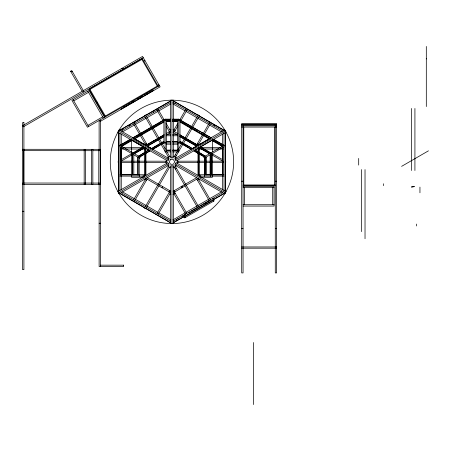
<?xml version="1.0" encoding="UTF-8"?>
<svg xmlns="http://www.w3.org/2000/svg" width="451" height="451" viewBox="0 0 451 451"><rect width="100%" height="100%" fill="white"/><g stroke="black" fill="none" stroke-linecap="round" stroke-linejoin="round"><path stroke-width="0.68" d="M22.55 150.662L22.55 149.298L23.779 149.298L23.779 184.403L22.55 184.403L22.556 183.033M210.324 174.887L210.324 176.115L210.324 154.67M426.308 58.951L426.308 58.607M118.472 191.173L118.545 162.439M118.545 161.035L118.624 130.897A61.674 61.674 0 0 0 171.566 223.549A61.674 61.674 0 0 0 225.68 131.579A61.674 61.674 0 0 0 118.979 130.3M139.336 158.002L139.951 156.937M174.932 103.465L175.614 102.287M133.592 199.849L145.932 178.478M177.779 123.315L173.319 131.032L178.044 133.761M179.492 120.349L185.66 109.661M185.806 109.745L186.488 108.567M134.776 200.532L147.111 179.16M174.503 131.715L177.931 125.778M181.014 120.434L186.844 110.343M166.808 160.094L165.782 161.875L166.808 163.662M167.817 158.346L168.866 156.525L170.974 156.525M145.335 206.626L168.668 166.21M174.063 156.863L176.865 152.01M177.547 150.826L184.228 139.258M184.865 138.158L190.886 127.723M191.483 126.697L197.403 116.443M146.513 207.308L169.852 166.881M175.242 157.546L191.968 128.586M192.662 127.379L198.581 117.125M162.044 187.779L162.726 186.601M176.082 165.444L175.05 167.231L172.947 167.231M177.108 163.662L178.139 161.875L177.091 160.054M169.007 191.799L169.689 190.615M157.072 213.408L169.413 192.036M196.805 144.591L202.629 134.499M203.316 133.31L209.146 123.219M209.292 123.303L209.974 122.125M158.256 214.09L170.596 192.718L158.555 185.761M197.983 145.273L203.469 135.774M204.495 133.992L210.324 123.901M213.96 125.998L214.642 124.82M211.124 137.848L180.005 120.124L172.66 120.124M211.688 137.521L206.8 140.464M184.239 215.296L185.406 214.625M204.483 203.587L205.65 202.916M206.817 202.24L207.984 201.563M209.151 200.887L210.318 200.21M401.599 166.363L428.45 150.831M82.167 91.299L70.576 71.224L71.754 70.542L83.345 90.617M143.238 57.615L23.345 126.832L22.663 125.654L142.555 56.431L160.111 86.84L100.629 121.184L99.947 120M142.144 58.444L88.977 89.14L105.083 117.034M89.952 89.399L141.879 59.419M73.784 100.866L88.543 92.342M143.773 61.268L144.951 60.586M96.723 102.557L97.343 102.197M87.928 125.367L102.687 116.843M157.737 85.453L158.915 84.771M105.342 116.059L157.269 86.079M159.428 85.656L87.426 127.227L71.918 100.364L89.039 90.482L104.547 117.345M123.647 106.712L124.826 106.03M126.009 105.348L127.188 104.666M128.372 103.984L129.55 103.302M131.32 102.281L134.274 100.573M136.929 99.04L138.113 98.357M139.883 97.337L142.837 95.635M144.016 94.952L145.199 94.27M146.378 93.588L147.556 92.906M148.74 92.224L149.918 91.542M121.623 108.663L122.807 107.986M123.986 107.304L125.169 106.622M126.348 105.94L127.532 105.258M131.664 102.873L132.842 102.191M137.273 99.632L140.813 97.585M147.308 93.836L148.492 93.154M149.67 92.472L150.854 91.79M120.958 109.289L151.824 91.468M144.489 115.659L145.667 114.977M170.743 222.873L118.528 192.724L118.528 131.027L170.743 100.877M121.088 131.123L170.766 102.439M122.413 131.929L134.573 124.91M135.306 124.487L146.316 118.128M147.049 117.705L158.059 111.352M158.791 110.929L170.799 103.995M119.836 145.323L130.367 139.246L131.647 140.103L121.223 146.124M170.596 119.149L165.139 119.149L132.746 137.854L134.725 139.083M120.051 145.447L130.469 139.432M132.898 138.029L163.916 120.124L170.563 120.124M121.595 145.662L131.54 139.923L142.939 146.507L131.602 139.99M133.964 138.525L135.165 137.831M136.36 137.138L160.917 122.96M162.118 122.272L163.313 121.578M134.071 138.705L163.916 121.477M121.702 146.434L132.228 140.357M134.686 138.936L163.916 122.063M144.281 144.653L146.428 143.412M169.807 129.916L170.884 129.296M157.675 138.496L145.932 145.273L140.447 135.774M158.853 137.814L164.136 134.764M166.481 133.411L170.596 131.032L166.137 123.315M121.116 159.755L143.559 146.863L144.839 147.725L134.415 153.74M163.916 135.052L145.932 145.431L134.02 138.553M133.242 153.064L143.666 147.049M145.989 145.464L163.916 135.356M121.116 161.176L132.605 154.541M134.421 153.492L144.737 147.539L148.323 149.614M147.748 145.803L163.482 136.715M167.101 134.624L170.822 132.476M147.263 146.321L163.916 136.709M163.916 141.338L151.378 148.576L147.765 146.49M151.48 148.757L163.916 141.58M149.54 150.989L139.804 156.852L150.228 150.837M153.148 148.903L159.13 145.453M160.325 144.76L163.916 142.691M170.563 142.933L163.916 142.933L152.652 149.433L146.079 145.639M167.8 158.098L168.99 157.416M192.566 148.559L196.151 146.49M197.944 145.453L209.298 138.897M191.861 149.089L197.837 145.639L180.005 135.356M199.032 144.951L203.215 142.533M204.41 141.845L205.605 141.152M118.528 192.724L168.505 163.871M175.411 159.88L225.393 131.027L173.173 100.877M200.391 146.879L212.353 139.94M174.932 166.34L176.121 165.652M175.292 169.012L176.471 168.33M224.265 145.216L203.807 157.033L204.416 158.092L224.119 146.716M173.094 191.275L196.619 177.688M185.062 185.936L173.319 192.718L185.66 214.09M185.942 185.429L198.333 178.275M173.032 194.454L175.185 193.214M197.487 180.338L199.635 179.098M172.846 219.913L185.276 212.737M186.015 212.308L197.019 205.955M197.752 205.532L208.762 199.179M209.495 198.75L221.779 191.664M173.128 221.323L222.856 192.611M183.394 215.77L184.572 215.088M188.71 212.703L189.888 212.021M191.066 211.339L196.974 207.934M198.152 207.251L199.336 206.569M200.515 205.887L201.698 205.205M202.877 204.523L206.417 202.476M207.601 201.794L208.779 201.112M212.325 199.066L213.503 198.384M173.173 222.873L225.393 192.724L225.393 131.027M184.121 217.027L213.639 199.979M119.233 130.548L144.765 115.896M145.983 115.202L170.906 100.9M173.015 222.85L183.957 216.576M213.131 199.827L225.291 192.853L225.449 131.179L199.393 116.042M172.643 119.149L178.776 119.149L211.169 137.854M163.916 119.938L170.563 119.938M172.66 119.938L180.005 119.938M166.368 121.308L170.563 121.308M172.66 121.308L177.547 121.308M241.702 124.301L276.638 124.301M243.061 125.017L275.273 125.017M241.702 125.846L276.638 125.846M241.702 127.075L276.638 127.075M166.368 134.533L170.563 134.533M172.66 134.533L177.547 134.533M166.368 135.757L170.563 135.757M172.66 135.757L177.547 135.757M166.368 141.563L170.563 141.563M172.66 141.563L177.547 141.563M166.368 141.749L170.563 141.749M172.66 141.749L177.547 141.749M163.916 142.747L165.139 142.747M178.776 142.747L180.005 142.747M172.66 142.933L180.005 142.933L191.263 149.433M166.368 144.162L170.563 144.162M172.66 144.162L177.547 144.162M122.633 147.635L143.198 147.635M200.718 147.635L220.601 147.635M221.971 147.635L223.341 147.635M121.263 148.999L124.002 148.999M125.372 148.999L140.453 148.999M142.51 148.999L144.568 148.999M199.348 148.999L202.093 148.999M203.463 148.999L218.543 148.999M219.913 148.999L223.341 148.999M22.55 149.298L100.607 149.332L100.607 150.696L92.872 150.696M166.504 150.065L170.596 150.065M172.643 150.065L178.776 150.065M166.368 150.651L170.563 150.651M172.66 150.651L177.547 150.651M23.954 150.662L91.468 150.69M170.563 151.874L165.139 151.874L165.139 119.149M172.66 151.874L178.776 151.874L178.776 119.149M172.947 156.525L175.05 156.525L176.099 158.346M132.431 161.193L121.285 161.193L121.251 148.655M133.62 161.193L166.566 161.193M177.35 161.193L223.33 161.193M120.998 162.557L132.431 162.557M133.62 162.557L165.867 162.557M177.35 162.557L223.33 162.557M170.974 167.231L168.871 167.231L167.817 165.41M121.263 174.751L132.228 174.751M133.597 174.751L144.568 174.751M199.348 174.751L204.833 174.751M206.203 174.751L223.341 174.751M119.887 174.887L139.449 174.887L139.449 176.115M224.029 174.887L204.466 174.887L204.466 176.115M119.887 176.115L144.568 176.115M199.348 176.115L224.029 176.115M143.192 177.294L131.551 177.294L131.551 140.656M200.723 177.294L212.37 177.294L212.37 153.34M241.702 181.229L243.061 181.229M275.273 181.229L276.638 181.229M23.959 183.033L91.468 183.067M92.878 183.067L100.612 183.072L100.612 184.431L22.556 184.397M243.061 184.978L275.273 184.978M243.061 185.694L275.273 185.694M243.061 186.302L274.084 186.302L274.084 206.073L243.061 206.073M243.061 187.667L274.084 187.667M243.061 204.715L274.084 204.715M22.55 211.282L23.914 211.282M99.119 223.239L100.483 223.239M241.702 228.606L243.061 228.606M275.273 228.606L276.638 228.606M241.702 246.962L276.638 246.962M241.702 248.185L276.638 248.185M100.483 265.165L123.659 265.165M121.669 68.49L123.602 68.952M70.598 71.258L72.498 71.833M198.248 114.977L199.432 115.659M172.846 102.264L223.144 131.303M172.846 103.837L185.276 111.014M186.162 111.527L197.019 117.796M197.899 118.303L208.762 124.572M209.495 124.995L221.503 131.929M213.548 139.246L224.079 145.323M223.865 145.447L213.447 139.432L212.269 140.103L222.693 146.124M180.603 121.578L197.375 131.258M198.57 131.951L199.77 132.645M200.966 133.338L208.751 137.831M212.376 139.923L222.32 145.662M180.005 121.477L209.845 138.705M180.005 122.063L209.23 138.936M211.688 140.357L222.8 146.772M173.032 129.296L175.185 130.536M197.487 143.412L199.635 144.653M179.78 134.764L185.062 137.814M185.942 138.322L198.169 145.38M180.005 135.052L197.983 145.431M200.357 146.863L222.8 159.755M210.673 153.064L200.25 147.049L199.077 147.725L209.501 153.74M173.094 132.476L176.815 134.624M179.724 136.303L196.168 145.803M209.715 153.622L199.184 147.539L194.995 149.963L205.284 156.176L194.86 150.16M211.31 154.541L222.8 161.176M180.005 136.709L196.653 146.321M180.005 141.338L192.543 148.576M180.005 141.58L192.436 148.757M180.005 142.691L188.377 147.522M189.572 148.216L190.773 148.903M194.956 151.322L204.218 156.672M193.693 150.837L204.111 156.852M175.292 154.738L176.471 155.42M174.932 157.416L176.121 158.098M135.92 139.771L144.884 144.951M118.528 131.027L168.505 159.88M175.411 163.871L225.393 192.724M119.814 145.312L140.114 157.033L139.5 158.092L119.797 146.716M147.065 177.559L170.596 191.139M145.588 178.275L157.675 185.254M144.281 179.098L146.428 180.338M169.807 193.834L170.884 194.454M122.413 191.822L134.421 198.75M135.306 199.263L146.163 205.532M147.049 206.045L157.906 212.308M158.791 212.821L170.799 219.755M121.088 192.628L170.766 221.311M144.489 208.091L145.667 208.774M172.727 100.55L198.181 115.338M118.466 192.571L170.585 222.845M203.965 156.937L204.579 158.002M142.059 58.297L158.25 86.338M141.524 58.799L157.63 86.699M152.703 89.54L153.385 90.724M151.818 90.053L152.5 91.237M213.436 199.63L214.152 200.864L184.628 217.912L183.912 216.672M213.019 200.34L213.532 201.225M158.256 109.661L164.423 120.349M197.983 178.478L210.324 199.849M157.427 108.567L158.109 109.745M157.072 110.343L162.901 120.434M166.329 126.376L169.413 131.715M196.805 179.16L209.146 200.532M169.007 131.951L169.689 133.135M152.759 111.262L153.441 112.44M146.513 116.443L152.432 126.697M153.03 127.723L165.32 149.016M167.05 152.01L169.852 156.863M175.242 166.205L198.581 206.626M145.335 117.125L151.254 127.379M151.953 128.586L168.674 157.546M174.063 166.881L197.403 207.308M182.074 186.088L182.756 187.266M181.189 186.601L181.871 187.779M174.227 190.615L174.909 191.799M134.776 123.219L147.111 144.591M174.503 192.036L186.844 213.408M133.941 122.125L134.624 123.303M133.592 123.901L139.421 133.992M184.741 216.666L185.248 217.551M182.497 215.916L183.174 217.094M129.279 124.82L129.961 125.998M177.88 218.583L178.557 219.761M176.183 219.558L176.865 220.742M122.182 128.918L122.864 130.097M89.597 88.779L105.703 116.679M87.86 91.158L103.369 118.027M83.052 90.786L83.734 91.97M73.101 99.682L88.61 126.545M426.308 46.442L426.308 106.566M419.949 187.109L419.949 192.786M416.527 224.062L416.527 225.979M414.92 108.465L414.92 170.501M411.515 108.465L411.515 170.501M383.513 183.754L383.513 185.654M365.028 169.593L365.028 238.737M361.617 169.593L361.617 231.634M358.697 158.425L358.697 165.072M275.273 124.301L275.273 272.923L276.638 272.923L276.638 123.585L241.702 123.585L241.702 272.923L243.061 272.923L243.061 124.301M274.558 127.109L274.558 184.978M272.72 187.667L272.72 204.715M253.507 342.518L253.507 404.558M244.425 187.667L244.425 204.715M243.777 127.109L243.777 184.978M225.72 161.193L225.72 162.557M224.029 132.509L224.029 191.235M222.856 147.449L222.856 174.887L222.8 147.466M222.664 133.941L222.664 144.946M222.664 148.655L222.664 161.193M222.664 162.213L222.664 189.809M212.37 140.656L212.37 151.931M211.496 154.005L211.496 174.887M211.288 154.129L211.288 174.887M210.115 154.806L210.115 174.887M206.107 157.117L206.107 174.887M205.898 157.241L205.898 174.887M204.934 157.794L204.934 174.887M204.726 157.918L204.681 176.115M200.712 175.371L200.712 177.232M199.348 147.635L199.348 152.387M199.348 153.735L199.348 176.324M198.665 147.838L198.665 176.037M197.983 148.159L197.983 175.501M180.005 119.876L180.005 142.933M177.547 119.938L177.547 151.874M171.961 100.178L171.961 157.889M171.961 165.861L171.961 223.572M166.611 160.161L166.611 161.531M166.611 162.907L166.611 164.282M166.368 119.938L166.368 151.874M163.916 119.876L163.916 142.933M145.932 148.424L145.932 175.501M145.25 147.849L145.25 175.721M144.568 147.635L144.568 152.387M144.568 153.735L144.568 176.324M143.204 175.371L143.204 177.232M139.235 174.887L139.235 176.115M139.19 157.918L139.19 174.887M138.017 157.241L138.017 174.887M137.809 157.117L137.809 174.887M133.8 154.806L133.8 174.887M132.628 154.129L132.628 174.887M132.419 154.005L132.419 174.887M123.619 265.165L123.659 266.53L99.119 266.53L99.119 183.923M121.251 133.941L121.251 144.946M121.251 162.213L121.251 189.809M121.116 147.466L121.116 174.887M121.06 147.449L121.06 174.887M120.851 147.325L120.851 174.887M119.887 133.169L119.887 190.547M118.196 161.193L118.196 162.557M100.483 266.53L100.483 121.071L99.119 121.071L99.119 149.698M119.205 129.843L117.846 132.205L167.823 161.063L169.187 158.701L119.205 129.843M170.579 159.491L169.204 161.875L170.579 164.265L173.336 164.265L174.717 161.875L173.336 159.491L170.579 159.491M176.093 162.687L174.729 165.049L224.711 193.907L226.075 191.545L176.093 162.687M148.948 149.974L138.632 156.176L148.948 149.974M167.823 162.687L117.846 191.545L119.205 193.907L169.187 165.049L167.823 162.687M224.711 129.843L174.729 158.701L176.093 161.063L226.075 132.205L224.711 129.843M414.317 186.613L411.481 186.99L414.317 186.613M173.319 100.178L170.596 100.178L170.596 157.889L173.319 157.889L173.319 100.178M170.563 121.122L166.368 121.122L170.563 121.167M177.547 121.122L172.66 121.122L177.547 121.167M23.914 122.655L22.55 122.655L22.55 269.642L23.914 269.642L23.914 122.655M85.532 149.332L84.174 149.332L84.174 184.442L85.532 184.442L85.532 149.332M92.838 149.332L91.474 149.332L91.474 184.436L92.838 184.436L92.838 149.332M100.145 149.326L98.78 149.326L98.78 184.431L100.145 184.431L100.145 149.326M173.319 165.861L170.596 165.861L170.596 223.572L173.319 223.572L173.319 165.861"/></g></svg>
